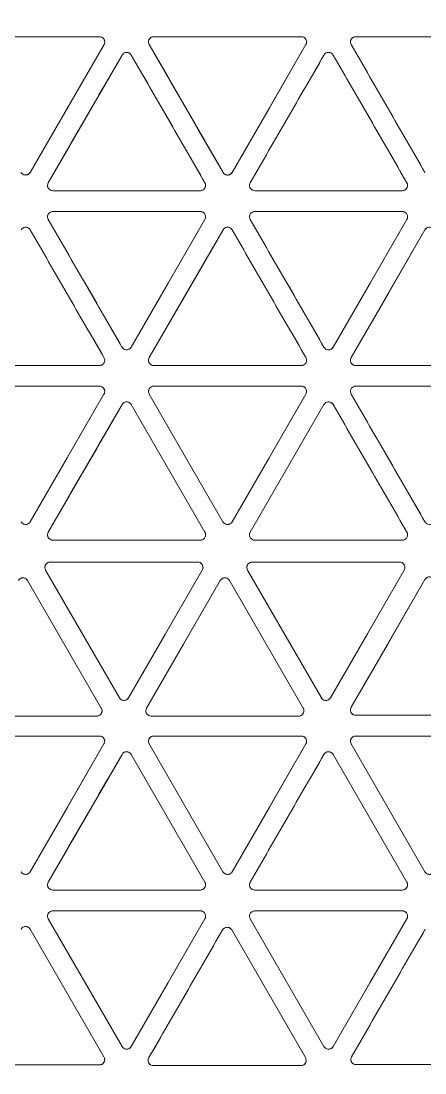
# Model space of a CAD drawing. Header units: millimetres. Extents: x 177 to 25619, y -4018 to 1995.
# Drawn here: x 4040.3 to 4116.2, y -2013.2 to -1815.6 of the extents above; entities that cross this region are included whole.
import ezdxf

# ---------------------------------------------------------------- set-up
doc = ezdxf.new("R2010")
doc.units = ezdxf.units.MM
doc.layers.add('A-ELEC-MECH-EQUIP', color=7, linetype='Continuous', lineweight=5)
doc.layers.add('CASSETTE UNIT 4.5 TR', color=7, linetype='Continuous', lineweight=9)

# ---------------------------------------------------------------- blocks, each defined once
blk = doc.blocks.new('CAN_MC-MCH_Cassette Indoor Unit2 - 2_0 TR-1113041-CONCOURSE LEVEL  VAC LAYOUT SHEET 2 OF 2')
at = {"layer": 'A-ELEC-MECH-EQUIP', "color": 6, "true_color": 0xff00ff}
for p, q in [((-195.13, -70.74), (-195.13, -43.05)), ((-133.35, -43.04), (-133.35, -70.75)), ((-129.6, -70.25), (-129.6, -42.54)), ((-67.61, -43.04), (-67.61, -70.75)), ((-63.74, -70.74), (-63.74, -43.04)), ((-1.96, -43.04), (-1.96, -70.75)), ((-128.11, -71.11), (-104.12, -57.26)), ((-104.12, -57.26), (-128.11, -71.11)), ((-104.12, -57.26), (-104.12, -57.26)), ((-193.63, -71.61), (-169.64, -57.76)), ((-169.64, -57.76), (-193.63, -71.61)), ((-134.84, -71.61), (-158.83, -57.75)), ((-158.83, -57.75), (-158.83, -57.75)), ((-69.1, -71.61), (-93.09, -57.75)), ((-93.09, -57.75), (-93.09, -57.75)), ((-38.25, -57.75), (-62.24, -71.61)), ((-38.25, -57.75), (-38.25, -57.75)), ((-3.45, -71.61), (-27.44, -57.75)), ((-27.44, -57.75), (-27.44, -57.75)), ((-167.69, -61.14), (-191.68, -75)), ((-191.68, -75), (-167.69, -61.14)), ((-160.79, -61.14), (-136.8, -75)), ((-102.16, -60.65), (-126.15, -74.5)), ((-126.15, -74.5), (-102.16, -60.65)), ((-95.05, -61.14), (-71.06, -75)), ((-60.29, -74.99), (-36.3, -61.14)), ((-29.4, -61.14), (-5.41, -75)), ((-166.19, -62.01), (-166.19, -89.71)), ((-162.28, -89.71), (-162.28, -62.01)), ((-162.28, -62.01), (-162.28, -62.01)), ((-100.67, -61.51), (-100.67, -89.21)), ((-100.67, -61.51), (-100.67, -61.51)), ((-96.54, -89.71), (-96.54, -62.01)), ((-96.54, -62.01), (-96.54, -62.01)), ((-34.8, -62.01), (-34.8, -89.71)), ((-34.8, -62.01), (-34.8, -62.01)), ((-30.89, -89.71), (-30.89, -62.01)), ((-30.89, -62.01), (-30.89, -62.01)), ((-167.69, -90.57), (-191.68, -76.72)), ((-191.68, -76.72), (-191.68, -76.72)), ((-160.79, -90.57), (-136.8, -76.72)), ((-136.8, -76.72), (-160.79, -90.57)), ((-102.16, -90.07), (-126.15, -76.22)), ((-95.05, -90.57), (-71.06, -76.72)), ((-71.06, -76.72), (-95.05, -90.57)), ((-36.3, -90.57), (-60.29, -76.72)), ((-5.41, -76.72), (-29.4, -90.57)), ((-195.26, -108.6), (-195.26, -80.9)), ((-195.26, -80.9), (-195.26, -80.9)), ((-193.77, -80.03), (-169.78, -93.88)), ((-134.84, -80.11), (-158.83, -93.96)), ((-158.83, -93.96), (-134.84, -80.11)), ((-133.35, -80.97), (-133.35, -108.67)), ((-129.6, -108.18), (-129.6, -80.47)), ((-128.11, -79.61), (-104.12, -93.46)), ((-69.1, -80.11), (-93.09, -93.96)), ((-93.09, -93.96), (-69.1, -80.11)), ((-67.61, -80.97), (-67.61, -108.67)), ((-63.74, -108.67), (-63.74, -80.97)), ((-62.24, -80.11), (-38.25, -93.96)), ((-27.44, -93.96), (-3.45, -80.11)), ((-1.96, -80.97), (-1.96, -108.67)), ((-193.77, -109.46), (-169.78, -95.61)), ((-169.78, -95.61), (-193.77, -109.46)), ((-134.84, -109.54), (-158.83, -95.68)), ((-158.83, -95.68), (-158.83, -95.68)), ((-128.11, -109.04), (-104.12, -95.18)), ((-104.12, -95.18), (-128.11, -109.04)), ((-104.12, -95.18), (-104.12, -95.18)), ((-69.1, -109.54), (-93.09, -95.68)), ((-93.09, -95.68), (-93.09, -95.68)), ((-38.25, -95.68), (-62.24, -109.53)), ((-38.25, -95.68), (-38.25, -95.68)), ((-3.45, -109.54), (-27.44, -95.68)), ((-27.44, -95.68), (-27.44, -95.68)), ((-102.16, -98.57), (-126.15, -112.43)), ((-126.15, -112.43), (-102.16, -98.57)), ((-167.69, -99.07), (-191.68, -112.92)), ((-191.68, -112.92), (-167.69, -99.07)), ((-166.19, -99.94), (-166.19, -127.64)), ((-162.28, -127.64), (-162.28, -99.94)), ((-162.28, -99.94), (-162.28, -99.94)), ((-160.79, -99.07), (-136.8, -112.92)), ((-100.67, -99.44), (-100.67, -127.14)), ((-100.67, -99.44), (-100.67, -99.44)), ((-96.54, -127.64), (-96.54, -99.94)), ((-96.54, -99.94), (-96.54, -99.94)), ((-71.06, -112.92), (-95.05, -99.07)), ((-95.05, -99.07), (-71.06, -112.92)), ((-60.29, -112.92), (-36.3, -99.07)), ((-34.8, -127.64), (-34.8, -99.94)), ((-34.8, -99.94), (-34.8, -127.64)), ((-34.8, -99.94), (-34.8, -99.94)), ((-30.89, -99.94), (-30.89, -127.64)), ((-30.89, -127.64), (-30.89, -99.94)), ((-30.89, -99.94), (-30.89, -99.94)), ((-29.4, -99.07), (-5.41, -112.92)), ((-102.16, -128), (-126.15, -114.15)), ((-167.69, -128.5), (-191.68, -114.65)), ((-191.68, -114.65), (-191.68, -114.65)), ((-160.79, -128.5), (-136.8, -114.65)), ((-136.8, -114.65), (-160.79, -128.5)), ((-71.06, -114.65), (-95.05, -128.5)), ((-36.3, -128.5), (-60.29, -114.65)), ((-5.41, -114.65), (-29.4, -128.5)), ((-193.59, -118.11), (-169.6, -131.96)), ((-134.84, -118.04), (-158.83, -131.89)), ((-158.83, -131.89), (-134.84, -118.04)), ((-127.94, -118.04), (-103.95, -131.89)), ((-93.09, -131.89), (-69.1, -118.04)), ((-62.24, -118.04), (-38.25, -131.89)), ((-27.44, -131.89), (-3.45, -118.04)), ((-195.08, -146.68), (-195.08, -118.98)), ((-195.08, -118.98), (-195.08, -118.98)), ((-133.35, -118.9), (-133.35, -146.6)), ((-129.44, -146.6), (-129.44, -118.9)), ((-67.61, -118.9), (-67.61, -146.6)), ((-63.74, -146.6), (-63.74, -118.9)), ((-1.96, -118.9), (-1.96, -146.6))]:
    blk.add_line(p, q, dxfattribs=at)
at = {"layer": 'A-ELEC-MECH-EQUIP', "color": 6, "true_color": 0xff00ff, "flags": 128}
for points in [[(-133.35, -70.75), (-133.35, -56.89), (-133.35, -43.04)], [(-67.61, -70.75), (-67.61, -56.89), (-67.61, -43.04)], [(-1.96, -70.75), (-1.96, -56.9), (-1.96, -43.04)], [(-158.83, -57.75), (-159.02, -57.62), (-159.17, -57.44), (-159.27, -57.23), (-159.33, -57.01), (-159.33, -56.78), (-159.27, -56.55), (-159.17, -56.35), (-159.02, -56.17), (-158.83, -56.03)], [(-104.12, -55.53), (-103.93, -55.67), (-103.78, -55.85), (-103.68, -56.05), (-103.62, -56.28), (-103.62, -56.51), (-103.68, -56.73), (-103.78, -56.94), (-103.93, -57.12), (-104.12, -57.26)], [(-93.09, -57.75), (-93.28, -57.62), (-93.43, -57.44), (-93.53, -57.23), (-93.59, -57.01), (-93.59, -56.78), (-93.53, -56.55), (-93.43, -56.35), (-93.28, -56.17), (-93.09, -56.03)], [(-38.25, -56.03), (-38.07, -56.17), (-37.92, -56.35), (-37.81, -56.55), (-37.76, -56.78), (-37.76, -57.01), (-37.81, -57.23), (-37.92, -57.44), (-38.07, -57.61), (-38.25, -57.75)], [(-27.44, -57.75), (-27.63, -57.62), (-27.78, -57.44), (-27.88, -57.23), (-27.94, -57.01), (-27.94, -56.78), (-27.88, -56.55), (-27.78, -56.35), (-27.63, -56.17), (-27.44, -56.03)], [(-158.83, -57.75), (-146.84, -64.68), (-134.84, -71.61)], [(-93.09, -57.75), (-81.1, -64.68), (-69.1, -71.61)], [(-27.44, -57.75), (-15.45, -64.68), (-3.45, -71.61)], [(-167.69, -61.14), (-167.47, -61.05), (-167.25, -61.01), (-167.01, -61.02), (-166.79, -61.09), (-166.59, -61.2), (-166.43, -61.36), (-166.3, -61.56), (-166.22, -61.78), (-166.19, -62.01)], [(-162.28, -62.01), (-162.25, -61.78), (-162.18, -61.56), (-162.05, -61.36), (-161.88, -61.21), (-161.68, -61.09), (-161.46, -61.02), (-161.23, -61.01), (-161, -61.05), (-160.79, -61.14)], [(-102.16, -60.65), (-101.95, -60.55), (-101.72, -60.51), (-101.49, -60.52), (-101.27, -60.59), (-101.07, -60.71), (-100.9, -60.87), (-100.77, -61.06), (-100.69, -61.28), (-100.67, -61.51)], [(-96.54, -62.01), (-96.52, -61.78), (-96.44, -61.56), (-96.31, -61.36), (-96.14, -61.21), (-95.94, -61.09), (-95.72, -61.02), (-95.49, -61.01), (-95.26, -61.05), (-95.05, -61.14)], [(-36.3, -61.14), (-36.08, -61.05), (-35.86, -61.01), (-35.62, -61.02), (-35.4, -61.09), (-35.2, -61.2), (-35.03, -61.36), (-34.91, -61.56), (-34.83, -61.78), (-34.8, -62.01)], [(-30.89, -62.01), (-30.86, -61.78), (-30.79, -61.56), (-30.66, -61.36), (-30.49, -61.21), (-30.29, -61.09), (-30.07, -61.02), (-29.84, -61.01), (-29.61, -61.05), (-29.4, -61.14)], [(-166.19, -89.71), (-166.19, -75.86), (-166.19, -62.01)], [(-193.63, -71.61), (-193.85, -71.7), (-194.08, -71.74), (-194.31, -71.73), (-194.53, -71.66), (-194.73, -71.55), (-194.9, -71.39), (-195.02, -71.19), (-195.1, -70.98), (-195.13, -70.74)], [(-133.35, -70.75), (-133.37, -70.98), (-133.45, -71.19), (-133.58, -71.39), (-133.75, -71.55), (-133.95, -71.66), (-134.17, -71.73), (-134.4, -71.74), (-134.63, -71.7), (-134.84, -71.61)], [(-128.11, -71.11), (-128.32, -71.2), (-128.55, -71.24), (-128.78, -71.23), (-129, -71.16), (-129.2, -71.05), (-129.37, -70.89), (-129.5, -70.7), (-129.58, -70.48), (-129.6, -70.25)], [(-67.61, -70.75), (-67.63, -70.98), (-67.71, -71.19), (-67.84, -71.39), (-68.01, -71.55), (-68.21, -71.66), (-68.43, -71.73), (-68.66, -71.74), (-68.89, -71.7), (-69.1, -71.61)], [(-62.24, -71.61), (-62.46, -71.7), (-62.69, -71.74), (-62.92, -71.73), (-63.14, -71.66), (-63.34, -71.55), (-63.51, -71.39), (-63.63, -71.19), (-63.71, -70.98), (-63.74, -70.74)], [(-1.96, -70.75), (-1.98, -70.98), (-2.06, -71.19), (-2.19, -71.39), (-2.36, -71.55), (-2.56, -71.66), (-2.78, -71.73), (-3.01, -71.74), (-3.24, -71.7), (-3.45, -71.61)], [(-191.68, -76.72), (-191.87, -76.58), (-192.02, -76.4), (-192.12, -76.2), (-192.17, -75.97), (-192.17, -75.74), (-192.12, -75.52), (-192.01, -75.31), (-191.86, -75.13), (-191.68, -75)], [(-191.68, -76.72), (-179.68, -83.65), (-167.69, -90.57)], [(-126.15, -76.22), (-114.16, -83.15), (-102.16, -90.07)], [(-60.29, -76.72), (-48.29, -83.64), (-36.3, -90.57)], [(-195.26, -80.9), (-195.23, -80.67), (-195.16, -80.45), (-195.03, -80.25), (-194.86, -80.09), (-194.66, -79.98), (-194.44, -79.91), (-194.21, -79.9), (-193.98, -79.94), (-193.77, -80.03)], [(-134.84, -80.11), (-134.63, -80.02), (-134.4, -79.98), (-134.17, -79.99), (-133.95, -80.05), (-133.75, -80.17), (-133.58, -80.33), (-133.45, -80.52), (-133.37, -80.74), (-133.35, -80.97)], [(-133.35, -108.67), (-133.35, -94.82), (-133.35, -80.97)], [(-129.6, -80.47), (-129.58, -80.24), (-129.5, -80.02), (-129.37, -79.83), (-129.2, -79.67), (-129, -79.56), (-128.78, -79.49), (-128.55, -79.48), (-128.32, -79.52), (-128.11, -79.61)], [(-104.12, -93.46), (-116.11, -86.54), (-128.11, -79.61)], [(-69.1, -80.11), (-68.89, -80.02), (-68.66, -79.98), (-68.43, -79.99), (-68.21, -80.05), (-68.01, -80.17), (-67.84, -80.33), (-67.71, -80.52), (-67.63, -80.74), (-67.61, -80.97)], [(-67.61, -108.67), (-67.61, -94.82), (-67.61, -80.97)], [(-63.74, -80.97), (-63.71, -80.74), (-63.63, -80.52), (-63.51, -80.33), (-63.34, -80.17), (-63.14, -80.05), (-62.92, -79.99), (-62.69, -79.97), (-62.46, -80.02), (-62.24, -80.11)], [(-38.25, -93.96), (-50.25, -87.03), (-62.24, -80.11)], [(-3.45, -80.11), (-3.24, -80.02), (-3.01, -79.98), (-2.78, -79.99), (-2.56, -80.05), (-2.36, -80.17), (-2.19, -80.33), (-2.06, -80.52), (-1.98, -80.74), (-1.96, -80.97)], [(-1.96, -108.67), (-1.96, -94.82), (-1.96, -80.97)], [(-166.19, -89.71), (-166.22, -89.94), (-166.3, -90.16), (-166.43, -90.35), (-166.59, -90.51), (-166.79, -90.63), (-167.01, -90.69), (-167.25, -90.7), (-167.47, -90.66), (-167.69, -90.57)], [(-160.79, -90.57), (-161, -90.66), (-161.23, -90.7), (-161.46, -90.69), (-161.68, -90.63), (-161.88, -90.51), (-162.05, -90.35), (-162.18, -90.16), (-162.25, -89.94), (-162.28, -89.71)], [(-100.67, -89.21), (-100.69, -89.44), (-100.77, -89.66), (-100.9, -89.85), (-101.07, -90.01), (-101.27, -90.13), (-101.49, -90.19), (-101.72, -90.21), (-101.95, -90.16), (-102.16, -90.07)], [(-95.05, -90.57), (-95.26, -90.66), (-95.49, -90.7), (-95.72, -90.69), (-95.94, -90.63), (-96.14, -90.51), (-96.31, -90.35), (-96.44, -90.16), (-96.52, -89.94), (-96.54, -89.71)], [(-34.8, -89.71), (-34.83, -89.94), (-34.91, -90.16), (-35.04, -90.35), (-35.2, -90.51), (-35.4, -90.62), (-35.62, -90.69), (-35.86, -90.7), (-36.08, -90.66), (-36.3, -90.57)], [(-29.4, -90.57), (-29.61, -90.66), (-29.84, -90.7), (-30.07, -90.69), (-30.29, -90.63), (-30.49, -90.51), (-30.66, -90.35), (-30.79, -90.16), (-30.86, -89.94), (-30.89, -89.71)], [(-158.83, -95.68), (-159.02, -95.54), (-159.17, -95.37), (-159.27, -95.16), (-159.33, -94.94), (-159.33, -94.71), (-159.27, -94.48), (-159.17, -94.28), (-159.02, -94.1), (-158.83, -93.96)], [(-104.12, -93.46), (-103.93, -93.6), (-103.78, -93.78), (-103.68, -93.98), (-103.62, -94.21), (-103.62, -94.44), (-103.68, -94.66), (-103.78, -94.87), (-103.93, -95.05), (-104.12, -95.18)], [(-93.09, -95.68), (-93.28, -95.54), (-93.43, -95.37), (-93.53, -95.16), (-93.59, -94.94), (-93.59, -94.71), (-93.53, -94.48), (-93.43, -94.28), (-93.28, -94.1), (-93.09, -93.96)], [(-38.25, -93.96), (-38.07, -94.1), (-37.92, -94.27), (-37.81, -94.48), (-37.76, -94.7), (-37.76, -94.93), (-37.81, -95.16), (-37.92, -95.37), (-38.07, -95.54), (-38.25, -95.68)], [(-27.44, -95.68), (-27.63, -95.54), (-27.78, -95.37), (-27.88, -95.16), (-27.94, -94.94), (-27.94, -94.71), (-27.88, -94.48), (-27.78, -94.28), (-27.63, -94.1), (-27.44, -93.96)], [(-158.83, -95.68), (-146.84, -102.61), (-134.84, -109.54)], [(-93.09, -95.68), (-81.1, -102.61), (-69.1, -109.54)], [(-27.44, -95.68), (-15.45, -102.61), (-3.45, -109.54)], [(-102.16, -98.57), (-101.95, -98.48), (-101.72, -98.44), (-101.49, -98.45), (-101.27, -98.52), (-101.07, -98.64), (-100.9, -98.79), (-100.77, -98.99), (-100.69, -99.21), (-100.67, -99.44)], [(-167.69, -99.07), (-167.47, -98.98), (-167.25, -98.94), (-167.01, -98.95), (-166.79, -99.02), (-166.59, -99.13), (-166.43, -99.29), (-166.3, -99.49), (-166.22, -99.7), (-166.19, -99.94)], [(-166.19, -127.64), (-166.19, -113.79), (-166.19, -99.94)], [(-162.28, -99.94), (-162.25, -99.71), (-162.18, -99.49), (-162.05, -99.29), (-161.88, -99.13), (-161.68, -99.02), (-161.46, -98.95), (-161.23, -98.94), (-161, -98.98), (-160.79, -99.07)], [(-96.54, -99.94), (-96.52, -99.71), (-96.44, -99.49), (-96.31, -99.29), (-96.14, -99.13), (-95.94, -99.02), (-95.72, -98.95), (-95.49, -98.94), (-95.26, -98.98), (-95.05, -99.07)], [(-36.3, -99.07), (-36.08, -98.98), (-35.86, -98.94), (-35.62, -98.95), (-35.4, -99.02), (-35.2, -99.13), (-35.03, -99.29), (-34.91, -99.49), (-34.83, -99.71), (-34.8, -99.94)], [(-30.89, -99.94), (-30.86, -99.71), (-30.79, -99.49), (-30.66, -99.29), (-30.49, -99.13), (-30.29, -99.02), (-30.07, -98.95), (-29.84, -98.94), (-29.61, -98.98), (-29.4, -99.07)], [(-193.77, -109.46), (-193.98, -109.55), (-194.21, -109.59), (-194.44, -109.58), (-194.66, -109.51), (-194.86, -109.4), (-195.03, -109.24), (-195.16, -109.05), (-195.23, -108.83), (-195.26, -108.6)], [(-133.35, -108.67), (-133.37, -108.91), (-133.45, -109.12), (-133.58, -109.32), (-133.75, -109.48), (-133.95, -109.59), (-134.17, -109.66), (-134.4, -109.67), (-134.63, -109.63), (-134.84, -109.54)], [(-128.11, -109.04), (-128.32, -109.13), (-128.55, -109.17), (-128.78, -109.16), (-129, -109.09), (-129.2, -108.98), (-129.37, -108.82), (-129.5, -108.62), (-129.58, -108.41), (-129.6, -108.18)], [(-67.61, -108.67), (-67.63, -108.91), (-67.71, -109.12), (-67.84, -109.32), (-68.01, -109.48), (-68.21, -109.59), (-68.43, -109.66), (-68.66, -109.67), (-68.89, -109.63), (-69.1, -109.54)], [(-62.24, -109.53), (-62.46, -109.63), (-62.69, -109.67), (-62.92, -109.66), (-63.14, -109.59), (-63.34, -109.47), (-63.51, -109.32), (-63.63, -109.12), (-63.71, -108.9), (-63.74, -108.67)], [(-1.96, -108.67), (-1.98, -108.91), (-2.06, -109.12), (-2.19, -109.32), (-2.36, -109.48), (-2.56, -109.59), (-2.78, -109.66), (-3.01, -109.67), (-3.24, -109.63), (-3.45, -109.54)], [(-191.68, -114.65), (-191.87, -114.51), (-192.02, -114.33), (-192.12, -114.12), (-192.17, -113.9), (-192.17, -113.67), (-192.12, -113.45), (-192.01, -113.24), (-191.86, -113.06), (-191.68, -112.92)], [(-126.15, -114.15), (-114.16, -121.08), (-102.16, -128)], [(-191.68, -114.65), (-179.68, -121.57), (-167.69, -128.5)], [(-60.29, -114.65), (-48.29, -121.57), (-36.3, -128.5)], [(-195.08, -118.98), (-195.06, -118.75), (-194.98, -118.53), (-194.85, -118.33), (-194.69, -118.17), (-194.49, -118.06), (-194.26, -117.99), (-194.03, -117.98), (-193.8, -118.02), (-193.59, -118.11)], [(-134.84, -118.04), (-134.63, -117.95), (-134.4, -117.9), (-134.17, -117.92), (-133.95, -117.98), (-133.75, -118.1), (-133.58, -118.26), (-133.45, -118.45), (-133.37, -118.67), (-133.35, -118.9)], [(-129.44, -118.9), (-129.41, -118.67), (-129.33, -118.45), (-129.2, -118.26), (-129.04, -118.1), (-128.84, -117.98), (-128.62, -117.92), (-128.38, -117.91), (-128.16, -117.95), (-127.94, -118.04)], [(-103.95, -131.89), (-115.95, -124.96), (-127.94, -118.04)], [(-69.1, -118.04), (-68.89, -117.95), (-68.66, -117.9), (-68.43, -117.92), (-68.21, -117.98), (-68.01, -118.1), (-67.84, -118.26), (-67.71, -118.45), (-67.63, -118.67), (-67.61, -118.9)], [(-63.74, -118.9), (-63.71, -118.67), (-63.63, -118.45), (-63.51, -118.26), (-63.34, -118.1), (-63.14, -117.98), (-62.92, -117.92), (-62.69, -117.9), (-62.46, -117.94), (-62.24, -118.04)], [(-38.25, -131.89), (-50.25, -124.96), (-62.24, -118.04)], [(-3.45, -118.04), (-3.24, -117.95), (-3.01, -117.9), (-2.78, -117.92), (-2.56, -117.98), (-2.36, -118.1), (-2.19, -118.26), (-2.06, -118.45), (-1.98, -118.67), (-1.96, -118.9)], [(-133.35, -146.6), (-133.35, -132.75), (-133.35, -118.9)], [(-67.61, -146.6), (-67.61, -132.75), (-67.61, -118.9)], [(-1.96, -146.6), (-1.96, -132.75), (-1.96, -118.9)], [(-166.19, -127.64), (-166.22, -127.87), (-166.3, -128.09), (-166.43, -128.28), (-166.59, -128.44), (-166.79, -128.56), (-167.01, -128.62), (-167.25, -128.63), (-167.47, -128.59), (-167.69, -128.5)], [(-160.79, -128.5), (-161, -128.59), (-161.23, -128.63), (-161.46, -128.62), (-161.68, -128.56), (-161.88, -128.44), (-162.05, -128.28), (-162.18, -128.09), (-162.25, -127.87), (-162.28, -127.64)], [(-100.67, -127.14), (-100.69, -127.37), (-100.77, -127.59), (-100.9, -127.78), (-101.07, -127.94), (-101.27, -128.06), (-101.49, -128.12), (-101.72, -128.13), (-101.95, -128.09), (-102.16, -128)], [(-95.05, -128.5), (-95.26, -128.59), (-95.49, -128.63), (-95.72, -128.62), (-95.94, -128.56), (-96.14, -128.44), (-96.31, -128.28), (-96.44, -128.09), (-96.52, -127.87), (-96.54, -127.64)], [(-34.8, -127.64), (-34.83, -127.87), (-34.91, -128.09), (-35.04, -128.28), (-35.2, -128.44), (-35.4, -128.55), (-35.62, -128.62), (-35.86, -128.63), (-36.08, -128.59), (-36.3, -128.5)], [(-29.4, -128.5), (-29.61, -128.59), (-29.84, -128.63), (-30.07, -128.62), (-30.29, -128.56), (-30.49, -128.44), (-30.66, -128.28), (-30.79, -128.09), (-30.86, -127.87), (-30.89, -127.64)], [(-158.83, -133.61), (-159.02, -133.47), (-159.17, -133.3), (-159.27, -133.09), (-159.33, -132.86), (-159.33, -132.63), (-159.27, -132.41), (-159.17, -132.2), (-159.02, -132.03), (-158.83, -131.89)], [(-103.95, -131.89), (-103.77, -132.03), (-103.62, -132.21), (-103.51, -132.41), (-103.46, -132.64), (-103.46, -132.87), (-103.51, -133.09), (-103.61, -133.3), (-103.76, -133.47), (-103.95, -133.61)], [(-93.09, -133.61), (-93.28, -133.47), (-93.43, -133.3), (-93.53, -133.09), (-93.59, -132.86), (-93.59, -132.63), (-93.53, -132.41), (-93.43, -132.2), (-93.28, -132.03), (-93.09, -131.89)], [(-38.25, -131.89), (-38.07, -132.03), (-37.92, -132.2), (-37.81, -132.41), (-37.76, -132.63), (-37.76, -132.86), (-37.81, -133.09), (-37.92, -133.29), (-38.07, -133.47), (-38.25, -133.61)]]:
    blk.add_lwpolyline(points, dxfattribs=at)
at = {"layer": 'A-ELEC-MECH-EQUIP', "color": 6, "true_color": 0xff00ff}
for centre, radius, start, end in [((0, 0), 433.5, 180, 360), ((0, 0), 412.75, 180, 0), ((0, 0), 396.14, 180, 360), ((0, 0), 395.97, 180, 360), ((0, 0), 395.57, 180, 360), ((0, 0), 394.39, 180, 360), ((0, 0), 372.71, 180, 0), ((0, 0), 372.2, 180, 360), ((0, 0), 361.63, 180, 0), ((-170.14, -56.89), 0.996, 300, 60), ((-137.29, -75.86), 0.996, 300, 60), ((-125.65, -75.36), 0.996, 120, 240), ((-71.56, -75.86), 0.996, 300, 60), ((-59.79, -75.86), 0.996, 120, 240), ((-5.91, -75.86), 0.996, 300, 60), ((-170.28, -94.75), 0.996, 300, 60), ((-125.65, -113.29), 0.996, 120, 240), ((-137.29, -113.79), 0.996, 300, 60), ((-71.56, -113.79), 0.996, 300, 60), ((-59.79, -113.79), 0.996, 120, 240), ((-5.91, -113.79), 0.996, 300, 60)]:
    blk.add_arc(centre, radius, start, end, dxfattribs=at)
for points in [[(-195.13, -43.05), (-195.13, -47.66), (-195.13, -56.89), (-195.13, -66.13), (-195.13, -70.74)], [(-129.6, -42.54), (-129.6, -47.16), (-129.6, -56.39), (-129.6, -65.63), (-129.6, -70.25)], [(-63.74, -43.04), (-63.74, -47.66), (-63.74, -56.89), (-63.74, -66.12), (-63.74, -70.74)], [(-62.24, -71.61), (-58.25, -69.3), (-50.25, -64.68), (-42.25, -60.06), (-38.25, -57.75)], [(-136.8, -75), (-140.79, -72.69), (-148.79, -68.07), (-156.79, -63.45), (-160.79, -61.14)], [(-71.06, -75), (-75.06, -72.69), (-83.05, -68.07), (-91.05, -63.45), (-95.05, -61.14)], [(-36.3, -61.14), (-40.3, -63.45), (-48.29, -68.07), (-56.29, -72.69), (-60.29, -74.99)], [(-5.41, -75), (-9.41, -72.69), (-17.4, -68.07), (-25.4, -63.45), (-29.4, -61.14)], [(-162.28, -62.01), (-162.28, -66.63), (-162.28, -75.86), (-162.28, -85.09), (-162.28, -89.71)], [(-100.67, -89.21), (-100.67, -84.59), (-100.67, -75.36), (-100.67, -66.13), (-100.67, -61.51)], [(-96.54, -62.01), (-96.54, -66.63), (-96.54, -75.86), (-96.54, -85.09), (-96.54, -89.71)], [(-34.8, -89.71), (-34.8, -85.09), (-34.8, -75.86), (-34.8, -66.62), (-34.8, -62.01)], [(-30.89, -62.01), (-30.89, -66.63), (-30.89, -75.86), (-30.89, -85.09), (-30.89, -89.71)], [(-29.4, -90.57), (-25.4, -88.26), (-17.4, -83.64), (-9.4, -79.03), (-5.41, -76.72)], [(-195.26, -80.9), (-195.26, -85.51), (-195.26, -94.75), (-195.26, -103.98), (-195.26, -108.6)], [(-169.78, -93.88), (-173.78, -91.57), (-181.77, -86.96), (-189.77, -82.34), (-193.77, -80.03)], [(-129.6, -80.47), (-129.6, -85.09), (-129.6, -94.32), (-129.6, -103.56), (-129.6, -108.18)], [(-63.74, -80.97), (-63.74, -85.59), (-63.74, -94.82), (-63.74, -104.06), (-63.74, -108.67)], [(-3.45, -80.11), (-7.45, -82.42), (-15.44, -87.03), (-23.44, -91.65), (-27.44, -93.96)], [(-62.24, -109.53), (-58.25, -107.23), (-50.25, -102.61), (-42.25, -97.99), (-38.25, -95.68)], [(-162.28, -99.94), (-162.28, -104.56), (-162.28, -113.79), (-162.28, -123.02), (-162.28, -127.64)], [(-136.8, -112.92), (-140.79, -110.62), (-148.79, -106), (-156.79, -101.38), (-160.79, -99.07)], [(-100.67, -127.14), (-100.67, -122.52), (-100.67, -113.29), (-100.67, -104.06), (-100.67, -99.44)], [(-96.54, -99.94), (-96.54, -104.56), (-96.54, -113.79), (-96.54, -123.02), (-96.54, -127.64)], [(-36.3, -99.07), (-40.3, -101.38), (-48.29, -106), (-56.29, -110.61), (-60.29, -112.92)], [(-5.41, -112.92), (-9.41, -110.62), (-17.4, -106), (-25.4, -101.38), (-29.4, -99.07)], [(-95.05, -128.5), (-91.05, -126.19), (-83.05, -121.58), (-75.06, -116.96), (-71.06, -114.65)], [(-29.4, -128.5), (-25.4, -126.19), (-17.4, -121.57), (-9.4, -116.96), (-5.41, -114.65)], [(-169.6, -131.96), (-173.6, -129.66), (-181.6, -125.04), (-189.59, -120.42), (-193.59, -118.11)], [(-69.1, -118.04), (-73.1, -120.35), (-81.1, -124.96), (-89.09, -129.58), (-93.09, -131.89)], [(-3.45, -118.04), (-7.45, -120.35), (-15.44, -124.96), (-23.44, -129.58), (-27.44, -131.89)], [(-195.08, -118.98), (-195.08, -123.6), (-195.08, -132.83), (-195.08, -142.06), (-195.08, -146.68)], [(-129.44, -118.9), (-129.44, -123.52), (-129.44, -132.75), (-129.44, -141.99), (-129.44, -146.6)], [(-63.74, -118.9), (-63.74, -123.52), (-63.74, -132.75), (-63.74, -141.99), (-63.74, -146.6)]]:
    blk.add_open_spline(points, degree=3, dxfattribs=at)
for points, knots in [([(-169.64, -57.76), (-169.52, -57.68), (-169.29, -57.47), (-169.1, -57), (-169.19, -56.43), (-169.47, -56.13), (-169.64, -56.03)], [-1, -1, -1, -1, -0.785714, -0.571429, -0.285714, 0, 0, 0, 0]), ([(-158.83, -56.03), (-158.92, -56.08), (-159.07, -56.2), (-159.25, -56.45), (-159.34, -56.74), (-159.34, -57.02), (-159.27, -57.26), (-159.13, -57.52), (-158.97, -57.68), (-158.83, -57.75)], [0, 0, 0, 0, 0.142857, 0.285714, 0.428571, 0.571429, 0.678571, 0.785714, 1, 1, 1, 1]), ([(-104.12, -57.26), (-103.94, -57.15), (-103.73, -56.93), (-103.61, -56.54), (-103.61, -56.27), (-103.68, -56.02), (-103.82, -55.76), (-103.99, -55.61), (-104.12, -55.53)], [0, 0, 0, 0, 0.285714, 0.428571, 0.571429, 0.678571, 0.785714, 1, 1, 1, 1]), ([(-93.09, -56.03), (-93.18, -56.08), (-93.33, -56.2), (-93.51, -56.45), (-93.6, -56.74), (-93.6, -57.02), (-93.53, -57.26), (-93.39, -57.52), (-93.23, -57.68), (-93.09, -57.75)], [0, 0, 0, 0, 0.142857, 0.285714, 0.428571, 0.571429, 0.678571, 0.785714, 1, 1, 1, 1]), ([(-38.25, -57.75), (-38.08, -57.65), (-37.87, -57.43), (-37.75, -57.04), (-37.75, -56.76), (-37.82, -56.52), (-37.96, -56.26), (-38.12, -56.11), (-38.25, -56.03)], [0, 0, 0, 0, 0.285714, 0.428571, 0.571429, 0.678571, 0.785714, 1, 1, 1, 1]), ([(-27.44, -56.03), (-27.53, -56.08), (-27.68, -56.2), (-27.86, -56.45), (-27.95, -56.74), (-27.95, -57.02), (-27.88, -57.26), (-27.74, -57.52), (-27.58, -57.68), (-27.44, -57.75)], [0, 0, 0, 0, 0.142857, 0.285714, 0.428571, 0.571429, 0.678571, 0.785714, 1, 1, 1, 1]), ([(-166.19, -62.01), (-166.19, -61.8), (-166.28, -61.51), (-166.56, -61.21), (-166.8, -61.08), (-167.04, -61.01), (-167.34, -61), (-167.55, -61.07), (-167.69, -61.14)], [0, 0, 0, 0, 0.285714, 0.428571, 0.571429, 0.678571, 0.785714, 1, 1, 1, 1]), ([(-160.79, -61.14), (-160.88, -61.09), (-161.06, -61.02), (-161.36, -61), (-161.66, -61.06), (-161.9, -61.2), (-162.07, -61.38), (-162.23, -61.64), (-162.28, -61.86), (-162.28, -62.01)], [0, 0, 0, 0, 0.142857, 0.285714, 0.428571, 0.571429, 0.678571, 0.785714, 1, 1, 1, 1]), ([(-100.67, -61.51), (-100.67, -61.31), (-100.76, -61.01), (-101.03, -60.72), (-101.27, -60.58), (-101.51, -60.51), (-101.81, -60.5), (-102.03, -60.57), (-102.16, -60.65)], [0, 0, 0, 0, 0.285714, 0.428571, 0.571429, 0.678571, 0.785714, 1, 1, 1, 1]), ([(-95.05, -61.14), (-95.14, -61.09), (-95.32, -61.02), (-95.62, -61), (-95.92, -61.06), (-96.16, -61.2), (-96.33, -61.38), (-96.49, -61.64), (-96.54, -61.86), (-96.54, -62.01)], [0, 0, 0, 0, 0.142857, 0.285714, 0.428571, 0.571429, 0.678571, 0.785714, 1, 1, 1, 1]), ([(-34.8, -62.01), (-34.8, -61.8), (-34.89, -61.51), (-35.17, -61.21), (-35.41, -61.07), (-35.65, -61.01), (-35.95, -61), (-36.16, -61.07), (-36.3, -61.14)], [0, 0, 0, 0, 0.285714, 0.428571, 0.571429, 0.678571, 0.785714, 1, 1, 1, 1]), ([(-29.4, -61.14), (-29.57, -61.04), (-29.87, -60.97), (-30.27, -61.06), (-30.51, -61.2), (-30.68, -61.38), (-30.84, -61.64), (-30.89, -61.86), (-30.89, -62.01)], [0, 0, 0, 0, 0.285714, 0.428571, 0.571429, 0.678571, 0.785714, 1, 1, 1, 1]), ([(-195.13, -70.74), (-195.13, -70.85), (-195.1, -71.04), (-194.97, -71.32), (-194.76, -71.54), (-194.52, -71.68), (-194.28, -71.74), (-193.98, -71.75), (-193.77, -71.68), (-193.63, -71.61)], [0, 0, 0, 0, 0.142857, 0.285714, 0.428571, 0.571429, 0.678571, 0.785714, 1, 1, 1, 1]), ([(-134.84, -71.61), (-134.66, -71.71), (-134.37, -71.78), (-133.97, -71.69), (-133.73, -71.55), (-133.56, -71.37), (-133.4, -71.12), (-133.35, -70.9), (-133.35, -70.75)], [0, 0, 0, 0, 0.285714, 0.428571, 0.571429, 0.678571, 0.785714, 1, 1, 1, 1]), ([(-129.6, -70.25), (-129.6, -70.45), (-129.51, -70.74), (-129.24, -71.04), (-129, -71.18), (-128.76, -71.24), (-128.46, -71.25), (-128.24, -71.18), (-128.11, -71.11)], [0, 0, 0, 0, 0.285714, 0.428571, 0.571429, 0.678571, 0.785714, 1, 1, 1, 1]), ([(-69.1, -71.61), (-68.92, -71.71), (-68.63, -71.78), (-68.23, -71.69), (-67.99, -71.55), (-67.82, -71.37), (-67.66, -71.12), (-67.61, -70.9), (-67.61, -70.75)], [0, 0, 0, 0, 0.285714, 0.428571, 0.571429, 0.678571, 0.785714, 1, 1, 1, 1]), ([(-63.74, -70.74), (-63.74, -70.95), (-63.65, -71.24), (-63.37, -71.54), (-63.14, -71.67), (-62.89, -71.74), (-62.59, -71.75), (-62.38, -71.68), (-62.24, -71.61)], [0, 0, 0, 0, 0.285714, 0.428571, 0.571429, 0.678571, 0.785714, 1, 1, 1, 1]), ([(-3.45, -71.61), (-3.27, -71.71), (-2.98, -71.78), (-2.58, -71.69), (-2.34, -71.55), (-2.17, -71.37), (-2.01, -71.12), (-1.96, -70.9), (-1.96, -70.75)], [0, 0, 0, 0, 0.285714, 0.428571, 0.571429, 0.678571, 0.785714, 1, 1, 1, 1]), ([(-191.68, -75), (-191.77, -75.05), (-191.92, -75.17), (-192.09, -75.42), (-192.18, -75.7), (-192.18, -75.98), (-192.12, -76.22), (-191.98, -76.49), (-191.81, -76.64), (-191.68, -76.72)], [0, 0, 0, 0, 0.142857, 0.285714, 0.428571, 0.571429, 0.678571, 0.785714, 1, 1, 1, 1]), ([(-136.8, -76.72), (-136.67, -76.65), (-136.44, -76.44), (-136.26, -75.96), (-136.34, -75.4), (-136.62, -75.09), (-136.8, -75)], [-1, -1, -1, -1, -0.785714, -0.571429, -0.285714, 0, 0, 0, 0]), ([(-126.15, -74.5), (-126.28, -74.57), (-126.5, -74.78), (-126.69, -75.25), (-126.61, -75.82), (-126.32, -76.12), (-126.15, -76.22)], [-1, -1, -1, -1, -0.785714, -0.571429, -0.285714, 0, 0, 0, 0]), ([(-71.06, -76.72), (-70.93, -76.65), (-70.71, -76.44), (-70.52, -75.96), (-70.6, -75.4), (-70.89, -75.09), (-71.06, -75)], [-1, -1, -1, -1, -0.785714, -0.571429, -0.285714, 0, 0, 0, 0]), ([(-60.29, -74.99), (-60.42, -75.07), (-60.64, -75.28), (-60.83, -75.75), (-60.74, -76.32), (-60.46, -76.62), (-60.29, -76.72)], [-1, -1, -1, -1, -0.785714, -0.571429, -0.285714, 0, 0, 0, 0]), ([(-5.41, -76.72), (-5.32, -76.67), (-5.16, -76.55), (-4.99, -76.3), (-4.91, -76.01), (-4.91, -75.71), (-5.02, -75.32), (-5.23, -75.09), (-5.41, -75)], [-1, -1, -1, -1, -0.857143, -0.714286, -0.571429, -0.428571, -0.285714, 0, 0, 0, 0]), ([(-193.77, -80.03), (-193.86, -79.98), (-194.04, -79.91), (-194.34, -79.88), (-194.64, -79.95), (-194.88, -80.09), (-195.05, -80.27), (-195.21, -80.52), (-195.26, -80.74), (-195.26, -80.9)], [0, 0, 0, 0, 0.142857, 0.285714, 0.428571, 0.571429, 0.678571, 0.785714, 1, 1, 1, 1]), ([(-133.35, -80.97), (-133.35, -80.77), (-133.44, -80.48), (-133.71, -80.18), (-133.95, -80.04), (-134.19, -79.98), (-134.49, -79.97), (-134.71, -80.03), (-134.84, -80.11)], [0, 0, 0, 0, 0.285714, 0.428571, 0.571429, 0.678571, 0.785714, 1, 1, 1, 1]), ([(-128.11, -79.61), (-128.2, -79.56), (-128.38, -79.49), (-128.68, -79.46), (-128.98, -79.53), (-129.22, -79.67), (-129.39, -79.84), (-129.55, -80.1), (-129.6, -80.32), (-129.6, -80.47)], [0, 0, 0, 0, 0.142857, 0.285714, 0.428571, 0.571429, 0.678571, 0.785714, 1, 1, 1, 1]), ([(-67.61, -80.97), (-67.61, -80.77), (-67.7, -80.48), (-67.97, -80.18), (-68.21, -80.04), (-68.45, -79.98), (-68.75, -79.97), (-68.97, -80.03), (-69.1, -80.11)], [0, 0, 0, 0, 0.285714, 0.428571, 0.571429, 0.678571, 0.785714, 1, 1, 1, 1]), ([(-62.24, -80.11), (-62.42, -80.01), (-62.72, -79.94), (-63.11, -80.03), (-63.35, -80.16), (-63.53, -80.34), (-63.69, -80.6), (-63.74, -80.82), (-63.74, -80.97)], [0, 0, 0, 0, 0.285714, 0.428571, 0.571429, 0.678571, 0.785714, 1, 1, 1, 1]), ([(-1.96, -80.97), (-1.96, -80.77), (-2.05, -80.48), (-2.32, -80.18), (-2.56, -80.04), (-2.8, -79.98), (-3.1, -79.97), (-3.32, -80.03), (-3.45, -80.11)], [0, 0, 0, 0, 0.285714, 0.428571, 0.571429, 0.678571, 0.785714, 1, 1, 1, 1]), ([(-167.69, -90.57), (-167.51, -90.67), (-167.21, -90.74), (-166.82, -90.65), (-166.58, -90.52), (-166.4, -90.34), (-166.24, -90.08), (-166.19, -89.86), (-166.19, -89.71)], [0, 0, 0, 0, 0.285714, 0.428571, 0.571429, 0.678571, 0.785714, 1, 1, 1, 1]), ([(-162.28, -89.71), (-162.28, -89.91), (-162.19, -90.2), (-161.92, -90.5), (-161.68, -90.64), (-161.43, -90.7), (-161.13, -90.71), (-160.92, -90.65), (-160.79, -90.57)], [0, 0, 0, 0, 0.285714, 0.428571, 0.571429, 0.678571, 0.785714, 1, 1, 1, 1]), ([(-102.16, -90.07), (-101.98, -90.17), (-101.69, -90.24), (-101.29, -90.15), (-101.05, -90.02), (-100.88, -89.84), (-100.72, -89.58), (-100.67, -89.36), (-100.67, -89.21)], [0, 0, 0, 0, 0.285714, 0.428571, 0.571429, 0.678571, 0.785714, 1, 1, 1, 1]), ([(-96.54, -89.71), (-96.54, -89.81), (-96.51, -90.01), (-96.38, -90.28), (-96.18, -90.5), (-95.94, -90.64), (-95.7, -90.7), (-95.39, -90.71), (-95.18, -90.65), (-95.05, -90.57)], [0, 0, 0, 0, 0.142857, 0.285714, 0.428571, 0.571429, 0.678571, 0.785714, 1, 1, 1, 1]), ([(-36.3, -90.57), (-36.12, -90.67), (-35.82, -90.74), (-35.43, -90.65), (-35.19, -90.51), (-35.01, -90.34), (-34.85, -90.08), (-34.8, -89.86), (-34.8, -89.71)], [0, 0, 0, 0, 0.285714, 0.428571, 0.571429, 0.678571, 0.785714, 1, 1, 1, 1]), ([(-30.89, -89.71), (-30.89, -89.81), (-30.86, -90.01), (-30.73, -90.28), (-30.53, -90.5), (-30.29, -90.64), (-30.04, -90.7), (-29.74, -90.71), (-29.53, -90.65), (-29.4, -90.57)], [0, 0, 0, 0, 0.142857, 0.285714, 0.428571, 0.571429, 0.678571, 0.785714, 1, 1, 1, 1]), ([(-169.78, -95.61), (-169.65, -95.53), (-169.42, -95.33), (-169.24, -94.85), (-169.32, -94.29), (-169.6, -93.98), (-169.78, -93.88)], [-1, -1, -1, -1, -0.785714, -0.571429, -0.285714, 0, 0, 0, 0]), ([(-158.83, -93.96), (-158.92, -94.01), (-159.07, -94.13), (-159.25, -94.38), (-159.34, -94.67), (-159.34, -94.95), (-159.27, -95.19), (-159.13, -95.45), (-158.97, -95.61), (-158.83, -95.68)], [0, 0, 0, 0, 0.142857, 0.285714, 0.428571, 0.571429, 0.678571, 0.785714, 1, 1, 1, 1]), ([(-104.12, -95.18), (-103.94, -95.08), (-103.73, -94.86), (-103.61, -94.47), (-103.61, -94.2), (-103.68, -93.95), (-103.82, -93.69), (-103.99, -93.54), (-104.12, -93.46)], [0, 0, 0, 0, 0.285714, 0.428571, 0.571429, 0.678571, 0.785714, 1, 1, 1, 1]), ([(-93.09, -93.96), (-93.18, -94.01), (-93.33, -94.13), (-93.51, -94.38), (-93.6, -94.67), (-93.6, -94.95), (-93.53, -95.19), (-93.39, -95.45), (-93.23, -95.61), (-93.09, -95.68)], [0, 0, 0, 0, 0.142857, 0.285714, 0.428571, 0.571429, 0.678571, 0.785714, 1, 1, 1, 1]), ([(-38.25, -95.68), (-38.08, -95.58), (-37.87, -95.36), (-37.75, -94.97), (-37.75, -94.69), (-37.82, -94.45), (-37.96, -94.19), (-38.12, -94.04), (-38.25, -93.96)], [0, 0, 0, 0, 0.285714, 0.428571, 0.571429, 0.678571, 0.785714, 1, 1, 1, 1]), ([(-27.44, -93.96), (-27.53, -94.01), (-27.68, -94.13), (-27.86, -94.38), (-27.95, -94.67), (-27.95, -94.95), (-27.88, -95.19), (-27.74, -95.45), (-27.58, -95.61), (-27.44, -95.68)], [0, 0, 0, 0, 0.142857, 0.285714, 0.428571, 0.571429, 0.678571, 0.785714, 1, 1, 1, 1]), ([(-100.67, -99.44), (-100.67, -99.24), (-100.76, -98.94), (-101.03, -98.64), (-101.27, -98.51), (-101.51, -98.44), (-101.81, -98.43), (-102.03, -98.5), (-102.16, -98.57)], [0, 0, 0, 0, 0.285714, 0.428571, 0.571429, 0.678571, 0.785714, 1, 1, 1, 1]), ([(-166.19, -99.94), (-166.19, -99.73), (-166.28, -99.44), (-166.56, -99.14), (-166.8, -99), (-167.04, -98.94), (-167.34, -98.93), (-167.55, -99), (-167.69, -99.07)], [0, 0, 0, 0, 0.285714, 0.428571, 0.571429, 0.678571, 0.785714, 1, 1, 1, 1]), ([(-160.79, -99.07), (-160.88, -99.02), (-161.06, -98.95), (-161.36, -98.93), (-161.66, -98.99), (-161.9, -99.13), (-162.07, -99.31), (-162.23, -99.57), (-162.28, -99.78), (-162.28, -99.94)], [0, 0, 0, 0, 0.142857, 0.285714, 0.428571, 0.571429, 0.678571, 0.785714, 1, 1, 1, 1]), ([(-95.05, -99.07), (-95.23, -98.97), (-95.52, -98.9), (-95.92, -98.99), (-96.16, -99.13), (-96.33, -99.31), (-96.49, -99.57), (-96.54, -99.78), (-96.54, -99.94)], [0, 0, 0, 0, 0.285714, 0.428571, 0.571429, 0.678571, 0.785714, 1, 1, 1, 1]), ([(-34.8, -99.94), (-34.8, -99.73), (-34.89, -99.44), (-35.17, -99.14), (-35.41, -99), (-35.65, -98.94), (-35.95, -98.93), (-36.16, -99), (-36.3, -99.07)], [0, 0, 0, 0, 0.285714, 0.428571, 0.571429, 0.678571, 0.785714, 1, 1, 1, 1]), ([(-29.4, -99.07), (-29.57, -98.97), (-29.87, -98.9), (-30.27, -98.99), (-30.51, -99.13), (-30.68, -99.31), (-30.84, -99.57), (-30.89, -99.78), (-30.89, -99.94)], [0, 0, 0, 0, 0.285714, 0.428571, 0.571429, 0.678571, 0.785714, 1, 1, 1, 1]), ([(-195.26, -108.6), (-195.26, -108.8), (-195.17, -109.09), (-194.9, -109.39), (-194.66, -109.53), (-194.41, -109.59), (-194.11, -109.6), (-193.9, -109.53), (-193.77, -109.46)], [0, 0, 0, 0, 0.285714, 0.428571, 0.571429, 0.678571, 0.785714, 1, 1, 1, 1]), ([(-134.84, -109.54), (-134.66, -109.64), (-134.37, -109.71), (-133.97, -109.62), (-133.73, -109.48), (-133.56, -109.3), (-133.4, -109.05), (-133.35, -108.83), (-133.35, -108.67)], [0, 0, 0, 0, 0.285714, 0.428571, 0.571429, 0.678571, 0.785714, 1, 1, 1, 1]), ([(-129.6, -108.18), (-129.6, -108.38), (-129.51, -108.67), (-129.24, -108.97), (-129, -109.11), (-128.76, -109.17), (-128.46, -109.18), (-128.24, -109.11), (-128.11, -109.04)], [0, 0, 0, 0, 0.285714, 0.428571, 0.571429, 0.678571, 0.785714, 1, 1, 1, 1]), ([(-69.1, -109.54), (-68.92, -109.64), (-68.63, -109.71), (-68.23, -109.62), (-67.99, -109.48), (-67.82, -109.3), (-67.66, -109.05), (-67.61, -108.83), (-67.61, -108.67)], [0, 0, 0, 0, 0.285714, 0.428571, 0.571429, 0.678571, 0.785714, 1, 1, 1, 1]), ([(-63.74, -108.67), (-63.74, -108.88), (-63.65, -109.17), (-63.37, -109.47), (-63.14, -109.6), (-62.89, -109.67), (-62.59, -109.68), (-62.38, -109.61), (-62.24, -109.53)], [0, 0, 0, 0, 0.285714, 0.428571, 0.571429, 0.678571, 0.785714, 1, 1, 1, 1]), ([(-3.45, -109.54), (-3.27, -109.64), (-2.98, -109.71), (-2.58, -109.62), (-2.34, -109.48), (-2.17, -109.3), (-2.01, -109.05), (-1.96, -108.83), (-1.96, -108.67)], [0, 0, 0, 0, 0.285714, 0.428571, 0.571429, 0.678571, 0.785714, 1, 1, 1, 1]), ([(-126.15, -112.43), (-126.28, -112.5), (-126.5, -112.71), (-126.69, -113.18), (-126.61, -113.75), (-126.32, -114.05), (-126.15, -114.15)], [-1, -1, -1, -1, -0.785714, -0.571429, -0.285714, 0, 0, 0, 0]), ([(-191.68, -112.92), (-191.77, -112.98), (-191.92, -113.1), (-192.09, -113.35), (-192.18, -113.63), (-192.18, -113.91), (-192.12, -114.15), (-191.98, -114.42), (-191.81, -114.57), (-191.68, -114.65)], [0, 0, 0, 0, 0.142857, 0.285714, 0.428571, 0.571429, 0.678571, 0.785714, 1, 1, 1, 1]), ([(-136.8, -114.65), (-136.67, -114.58), (-136.44, -114.37), (-136.26, -113.89), (-136.34, -113.33), (-136.62, -113.02), (-136.8, -112.92)], [-1, -1, -1, -1, -0.785714, -0.571429, -0.285714, 0, 0, 0, 0]), ([(-71.06, -114.65), (-70.97, -114.6), (-70.82, -114.48), (-70.65, -114.23), (-70.56, -113.94), (-70.56, -113.64), (-70.67, -113.25), (-70.89, -113.02), (-71.06, -112.92)], [-1, -1, -1, -1, -0.857143, -0.714286, -0.571429, -0.428571, -0.285714, 0, 0, 0, 0]), ([(-60.29, -112.92), (-60.37, -112.97), (-60.53, -113.1), (-60.7, -113.35), (-60.79, -113.63), (-60.79, -113.94), (-60.67, -114.32), (-60.46, -114.55), (-60.29, -114.65)], [-1, -1, -1, -1, -0.857143, -0.714286, -0.571429, -0.428571, -0.285714, 0, 0, 0, 0]), ([(-5.41, -114.65), (-5.32, -114.6), (-5.16, -114.48), (-4.99, -114.23), (-4.91, -113.94), (-4.91, -113.64), (-5.02, -113.25), (-5.23, -113.02), (-5.41, -112.92)], [-1, -1, -1, -1, -0.857143, -0.714286, -0.571429, -0.428571, -0.285714, 0, 0, 0, 0]), ([(-193.59, -118.11), (-193.68, -118.06), (-193.86, -117.99), (-194.17, -117.97), (-194.46, -118.03), (-194.7, -118.17), (-194.88, -118.35), (-195.03, -118.61), (-195.08, -118.82), (-195.08, -118.98)], [0, 0, 0, 0, 0.142857, 0.285714, 0.428571, 0.571429, 0.678571, 0.785714, 1, 1, 1, 1]), ([(-133.35, -118.9), (-133.35, -118.7), (-133.44, -118.41), (-133.71, -118.11), (-133.95, -117.97), (-134.19, -117.9), (-134.49, -117.9), (-134.71, -117.96), (-134.84, -118.04)], [0, 0, 0, 0, 0.285714, 0.428571, 0.571429, 0.678571, 0.785714, 1, 1, 1, 1]), ([(-127.94, -118.04), (-128.12, -117.94), (-128.42, -117.87), (-128.81, -117.96), (-129.05, -118.1), (-129.23, -118.27), (-129.39, -118.53), (-129.44, -118.75), (-129.44, -118.9)], [0, 0, 0, 0, 0.285714, 0.428571, 0.571429, 0.678571, 0.785714, 1, 1, 1, 1]), ([(-67.61, -118.9), (-67.61, -118.7), (-67.7, -118.41), (-67.97, -118.11), (-68.21, -117.97), (-68.45, -117.9), (-68.75, -117.9), (-68.97, -117.96), (-69.1, -118.04)], [0, 0, 0, 0, 0.285714, 0.428571, 0.571429, 0.678571, 0.785714, 1, 1, 1, 1]), ([(-62.24, -118.04), (-62.42, -117.94), (-62.72, -117.87), (-63.11, -117.95), (-63.35, -118.09), (-63.53, -118.27), (-63.69, -118.53), (-63.74, -118.75), (-63.74, -118.9)], [0, 0, 0, 0, 0.285714, 0.428571, 0.571429, 0.678571, 0.785714, 1, 1, 1, 1]), ([(-1.96, -118.9), (-1.96, -118.7), (-2.05, -118.41), (-2.32, -118.11), (-2.56, -117.97), (-2.8, -117.9), (-3.1, -117.9), (-3.32, -117.96), (-3.45, -118.04)], [0, 0, 0, 0, 0.285714, 0.428571, 0.571429, 0.678571, 0.785714, 1, 1, 1, 1]), ([(-167.69, -128.5), (-167.51, -128.6), (-167.21, -128.67), (-166.82, -128.58), (-166.58, -128.44), (-166.4, -128.27), (-166.24, -128.01), (-166.19, -127.79), (-166.19, -127.64)], [0, 0, 0, 0, 0.285714, 0.428571, 0.571429, 0.678571, 0.785714, 1, 1, 1, 1]), ([(-162.28, -127.64), (-162.28, -127.84), (-162.19, -128.13), (-161.92, -128.43), (-161.68, -128.57), (-161.43, -128.63), (-161.13, -128.64), (-160.92, -128.58), (-160.79, -128.5)], [0, 0, 0, 0, 0.285714, 0.428571, 0.571429, 0.678571, 0.785714, 1, 1, 1, 1]), ([(-102.16, -128), (-101.98, -128.1), (-101.69, -128.17), (-101.29, -128.08), (-101.05, -127.95), (-100.88, -127.77), (-100.72, -127.51), (-100.67, -127.29), (-100.67, -127.14)], [0, 0, 0, 0, 0.285714, 0.428571, 0.571429, 0.678571, 0.785714, 1, 1, 1, 1]), ([(-96.54, -127.64), (-96.54, -127.74), (-96.51, -127.93), (-96.38, -128.21), (-96.18, -128.43), (-95.94, -128.57), (-95.7, -128.63), (-95.39, -128.64), (-95.18, -128.58), (-95.05, -128.5)], [0, 0, 0, 0, 0.142857, 0.285714, 0.428571, 0.571429, 0.678571, 0.785714, 1, 1, 1, 1]), ([(-36.3, -128.5), (-36.12, -128.6), (-35.82, -128.67), (-35.43, -128.58), (-35.19, -128.44), (-35.01, -128.26), (-34.85, -128.01), (-34.8, -127.79), (-34.8, -127.64)], [0, 0, 0, 0, 0.285714, 0.428571, 0.571429, 0.678571, 0.785714, 1, 1, 1, 1]), ([(-30.89, -127.64), (-30.89, -127.74), (-30.86, -127.93), (-30.73, -128.21), (-30.53, -128.43), (-30.29, -128.57), (-30.04, -128.63), (-29.74, -128.64), (-29.53, -128.58), (-29.4, -128.5)], [0, 0, 0, 0, 0.142857, 0.285714, 0.428571, 0.571429, 0.678571, 0.785714, 1, 1, 1, 1]), ([(-158.83, -131.89), (-158.92, -131.94), (-159.07, -132.06), (-159.25, -132.31), (-159.34, -132.6), (-159.34, -132.87), (-159.27, -133.12), (-159.13, -133.38), (-158.97, -133.53), (-158.83, -133.61)], [0, 0, 0, 0, 0.142857, 0.285714, 0.428571, 0.571429, 0.678571, 0.785714, 1, 1, 1, 1]), ([(-103.95, -133.61), (-103.77, -133.51), (-103.57, -133.29), (-103.45, -132.9), (-103.45, -132.63), (-103.51, -132.38), (-103.66, -132.12), (-103.82, -131.97), (-103.95, -131.89)], [0, 0, 0, 0, 0.285714, 0.428571, 0.571429, 0.678571, 0.785714, 1, 1, 1, 1]), ([(-93.09, -131.89), (-93.18, -131.94), (-93.33, -132.06), (-93.51, -132.31), (-93.6, -132.6), (-93.6, -132.87), (-93.53, -133.12), (-93.39, -133.38), (-93.23, -133.53), (-93.09, -133.61)], [0, 0, 0, 0, 0.142857, 0.285714, 0.428571, 0.571429, 0.678571, 0.785714, 1, 1, 1, 1]), ([(-38.25, -133.61), (-38.08, -133.51), (-37.87, -133.28), (-37.75, -132.9), (-37.75, -132.62), (-37.82, -132.38), (-37.96, -132.12), (-38.12, -131.96), (-38.25, -131.89)], [0, 0, 0, 0, 0.285714, 0.428571, 0.571429, 0.678571, 0.785714, 1, 1, 1, 1])]:
    blk.add_open_spline(points, degree=3, knots=knots, dxfattribs=at)

msp = doc.modelspace()

# ---------------------------------------------------------------- block references
at = {"layer": 'CASSETTE UNIT 4.5 TR', "color": 6, "true_color": 0xff00ff, "rotation": 89.99855954599118}
msp.add_blockref('CAN_MC-MCH_Cassette Indoor Unit2 - 2_0 TR-1113041-CONCOURSE LEVEL  VAC LAYOUT SHEET 2 OF 2', (3984.31, -1816.57), dxfattribs=at)

doc.saveas('drawing.dxf')
